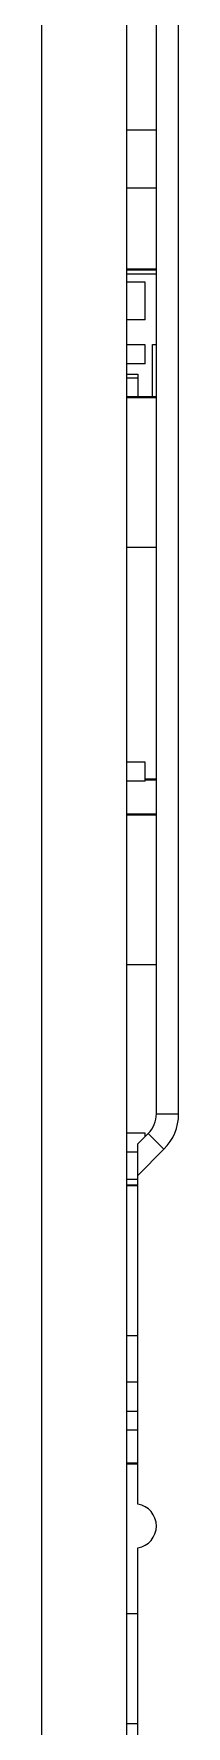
# Model space of a CAD drawing. Header units: millimetres. Extents: x 3299 to 14264, y 1863 to 5555.
# Drawn here: x 4299.89 to 4303.59, y 2664.88 to 2710.5 of the extents above; entities that cross this region are included whole.
import ezdxf

# ---------------------------------------------------------------- set-up
doc = ezdxf.new("R2010")
doc.units = ezdxf.units.MM

msp = doc.modelspace()

# ---------------------------------------------------------------- linework, layer by layer
at = {"color": 7, "linetype": 'Continuous'}
for p, q in [((4299.88745, 2839.02311), (4299.88745, 2501.52311)), ((4302.18745, 2501.52311), (4302.18745, 2839.02311)), ((4302.98745, 2681.38377), (4302.98745, 2749.53745)), ((4303.58745, 2681.38377), (4303.58745, 2749.53745)), ((4302.98746, 2707.90113), (4302.18745, 2707.90113)), ((4302.98746, 2706.34092), (4302.18745, 2706.34092)), ((4302.98745, 2704.15333), (4302.18745, 2704.15333)), ((4302.98745, 2704.12794), (4302.18745, 2704.12794)), ((4302.18745, 2704.02794), (4302.98745, 2704.02794)), ((4302.68745, 2703.80103), (4302.18745, 2703.80103)), ((4302.68745, 2702.78503), (4302.68745, 2703.80103)), ((4302.68745, 2702.78503), (4302.18745, 2702.78503)), ((4302.68745, 2702.1122), (4302.18745, 2702.1122)), ((4302.68745, 2701.6042), (4302.68745, 2702.1122)), ((4302.88745, 2700.71512), (4302.88745, 2702.12794)), ((4302.88745, 2702.12794), (4302.98745, 2702.12794)), ((4302.68745, 2701.6042), (4302.18745, 2701.6042)), ((4302.18745, 2701.32794), (4302.48745, 2701.32794)), ((4302.48745, 2701.32794), (4302.48745, 2700.71512)), ((4302.18745, 2701.22794), (4302.48745, 2701.22794)), ((4302.98746, 2700.71512), (4302.18745, 2700.71512)), ((4302.98746, 2700.68972), (4302.18745, 2700.68972)), ((4302.98746, 2696.65112), (4302.18745, 2696.65112)), ((4302.68745, 2690.8622), (4302.18745, 2690.8622)), ((4302.68745, 2690.3542), (4302.68745, 2690.8622)), ((4302.68745, 2690.3542), (4302.18745, 2690.3542)), ((4302.98746, 2690.40492), (4302.68745, 2690.40492)), ((4302.98746, 2690.37952), (4302.68745, 2690.37952)), ((4302.98746, 2689.46512), (4302.18745, 2689.46512)), ((4302.98746, 2689.43972), (4302.18745, 2689.43972)), ((4302.98746, 2685.40112), (4302.18745, 2685.40112)), ((4302.98745, 2681.38377), (4303.58745, 2681.38377)), ((4302.68745, 2680.8622), (4302.18745, 2680.8622)), ((4302.48745, 2680.57311), (4302.76778, 2680.85344)), ((4302.68745, 2680.77311), (4302.68745, 2680.8622)), ((4302.76778, 2680.85344), (4303.19205, 2680.42918)), ((4302.48745, 2680.3542), (4302.18745, 2680.3542)), ((4302.48745, 2670.86472), (4302.48745, 2680.57311)), ((4302.48745, 2679.72458), (4303.19205, 2680.42918)), ((4302.48745, 2679.6122), (4302.18745, 2679.6122)), ((4302.48745, 2679.46512), (4302.18745, 2679.46512)), ((4302.48745, 2679.43972), (4302.18745, 2679.43972)), ((4302.48745, 2675.40112), (4302.18745, 2675.40112)), ((4302.48745, 2674.15112), (4302.18745, 2674.15112)), ((4302.48745, 2673.3622), (4302.18745, 2673.3622)), ((4302.48745, 2672.8542), (4302.18745, 2672.8542)), ((4302.48745, 2671.96512), (4302.18745, 2671.96512)), ((4302.48745, 2671.93972), (4302.18745, 2671.93972)), ((4302.48745, 2659.97311), (4302.48745, 2669.6815)), ((4302.48745, 2667.90112), (4302.18745, 2667.90112)), ((4302.48745, 2664.93911), (4302.18745, 2664.93911))]:
    msp.add_line(p, q, dxfattribs=at)
for centre, radius, start, end in [((4302.23745, 2681.38377), 0.75, 315, 0), ((4302.23745, 2681.38377), 1.35, 315, 0), ((4302.38745, 2670.27311), 0.6, 279.594068, 80.405932)]:
    msp.add_arc(centre, radius, start, end, dxfattribs=at)

doc.saveas('drawing.dxf')
